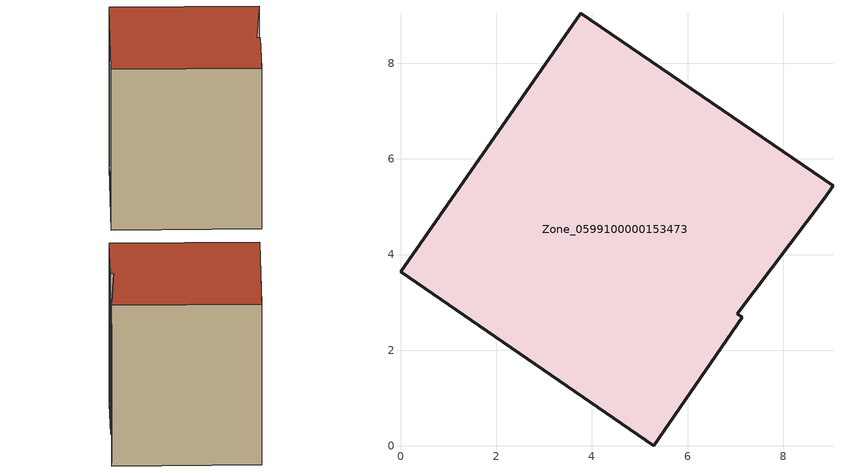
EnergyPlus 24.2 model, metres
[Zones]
Zone_0599100000153473
 floor ground (C_G): 3.77,9.05 9.04,5.44 8.84,5.16 7.04,2.76 7.14,2.69 5.29,0 0,3.64 z0
 wall outside (C_F): 9.04,5.44 3.77,9.05 0,3.64 5.29,0 7.14,2.69 7.04,2.76 8.84,5.16 9.04,5.44 z0:7.49
 roof outside (C_R): 5.29,0 7.14,2.69 7.04,2.76 8.84,5.16 9.04,5.44 3.77,9.05 0,3.64 z7.49
[BUILDING]
Pand.0599100000153473: North Axis=0; Terrain=City; Loads Convergence Tolerance Value=0.04; Temperature Convergence Tolerance Value=0.4; Solar Distribution=FullExterior; Maximum Number of Warmup Days=25; Minimum Number of Warmup Days=1
[Site:Location]
Rotterdam.The.Hague.AP_ZH_NLD Design_Conditions: Latitude=51.96; Longitude=4.45; Time Zone=1; Elevation=-4.5
[SITE:GROUNDTEMPERATURE:BUILDINGSURFACE]
18, 18, 18, 18, 18, 18, 18, 18, 18, 18, 18, 18
[MATERIAL] Thermal Absorptance=0.9; Solar Absorptance=0.7; Visible Absorptance=0.7
Name | Roughness | Thickness | Conductivity | Density | Specific Heat
G.D.1965 | MediumSmooth | 0.15 | 1 | 540 | 1210
F.D.1965 | Rough | 0.3 | 0.857143 | 1920 | 840
R.D.1965 | MediumRough | 0.2 | 0.08 | 1500 | 1000
[CONSTRUCTION]
C_G: G.D.1965
C_F: F.D.1965
C_R: R.D.1965
[ZONE]
Zone_0599100000153473: Type=1; Multiplier=1; Ceiling Height=Autocalculate; Volume=Autocalculate; Floor Area=autocalculate; Part of Total Floor Area=Yes
[ZONEINFILTRATION:DESIGNFLOWRATE]
Infil_Zone_0599100000153473: Zone or ZoneList or Space or SpaceList=Zone_0599100000153473; Schedule=AlwaysOn; Design Flow Rate Calculation Method=Flow/Area; Flow Rate per Floor Area=0.0042; Constant Term Coefficient=1; Temperature Term Coefficient=0; Velocity Term Coefficient=0; Velocity Squared Term Coefficient=0
[HVACTEMPLATE:ZONE:IDEALLOADSAIRSYSTEM]
Zone_0599100000153473: Maximum Heating Supply Air Temperature=50; Minimum Cooling Supply Air Temperature=13; Maximum Heating Supply Air Humidity Ratio=0.0156; Minimum Cooling Supply Air Humidity Ratio=0.0077; Heating Limit=NoLimit; Cooling Limit=NoLimit; Dehumidification Control Type=ConstantSensibleHeatRatio; Cooling Sensible Heat Ratio=0.7; Dehumidification Setpoint=60; Humidification Control Type=None; Humidification Setpoint=30; Outdoor Air Method=None; Outdoor Air Flow Rate per Person=0.00944; Outdoor Air Flow Rate per Zone Floor Area=0; Outdoor Air Flow Rate per Zone=0; Demand Controlled Ventilation Type=None; Outdoor Air Economizer Type=NoEconomizer; Heat Recovery Type=None; Sensible Heat Recovery Effectiveness=0.7; Latent Heat Recovery Effectiveness=0.65
[ZONECONTROL:THERMOSTAT]
ThermostatControl_Zone_0599100000153473: Zone or ZoneList=Zone_0599100000153473; Control Type Schedule=DualSetpointControlType; Control 1=Thermostat_Zone_0599100000153473; Temperature Difference Between Cutout And Setpoint=0
[THERMOSTATSETPOINT:DUALSETPOINT]
Thermostat_Zone_0599100000153473: Heating Setpoint Temperature Schedule=HeatingSetpoint_Zone_0599100000153473; Cooling Setpoint Temperature Schedule=CoolingSetpoint_Zone_0599100000153473
[SCHEDULE:COMPACT]
HeatingSetpoint_Zone_0599100000153473: Through: 12/31, For: AllDays, Until: 24:00, 21
CoolingSetpoint_Zone_0599100000153473: Through: 12/31, For: AllDays, Until: 24:00, 24
DualSetpointControlType: Through: 12/31, For: AllDays, Until: 24:00, 4
AlwaysOn: Through: 12/31, For: AllDays, Until: 24:00, 1
